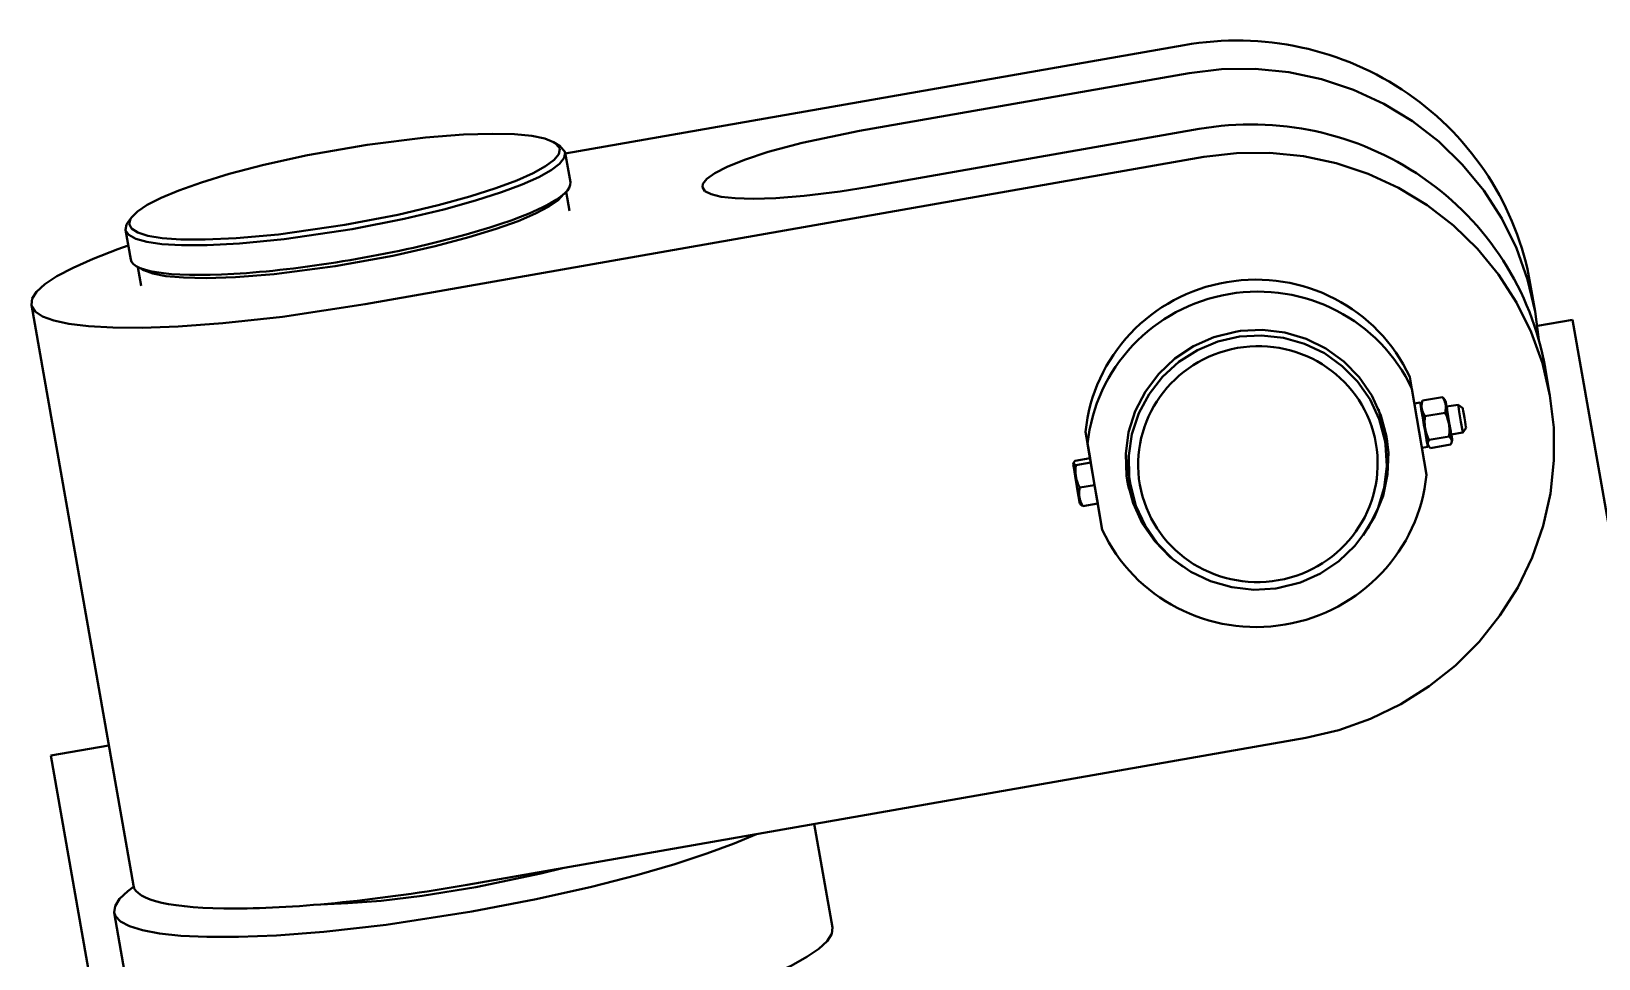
# Model space of a CAD drawing. Header units: millimetres. Extents: x 0 to 841, y 0 to 594.
# Drawn here: x 721.05 to 765.53, y 522.64 to 548.98 of the extents above; entities that cross this region are included whole.
import ezdxf

# ---------------------------------------------------------------- set-up
doc = ezdxf.new("R2010")
doc.units = ezdxf.units.MM
doc.linetypes.add('K5LT_BASIC', pattern=[0])
doc.layers.add('Системный слой', color=7, linetype='Continuous')

# ---------------------------------------------------------------- blocks, each defined once
blk = doc.blocks.new('U747')
at = {"layer": 'Системный слой', "color": 150, "linetype": 'K5LT_BASIC', "lineweight": 40, "true_color": 0x0080ff}
for p, q in [((728.89, 545.459), (730.583, 545.758)), ((730.583, 545.758), (732.241, 545.966)), ((732.241, 545.966), (733.315, 546.047)), ((733.315, 546.047), (734.128, 546.071)), ((734.128, 546.071), (734.764, 546.055)), ((734.764, 546.055), (735.256, 546.007)), ((735.256, 546.007), (735.623, 545.933)), ((735.623, 545.933), (735.873, 545.836)), ((735.873, 545.836), (735.92, 545.807)), ((735.92, 545.807), (736.033, 545.684)), ((727.647, 545.185), (728.89, 545.459)), ((735.885, 545.327), (735.645, 545.148)), ((736.019, 545.491), (735.885, 545.327)), ((736.047, 545.638), (736.019, 545.491)), ((736.033, 545.684), (736.047, 545.638)), ((725.88, 544.689), (726.67, 544.929)), ((726.67, 544.929), (727.647, 545.185)), ((735.295, 544.954), (734.829, 544.746)), ((735.645, 545.148), (735.295, 544.954)), ((724.733, 544.25), (725.241, 544.462)), ((725.241, 544.462), (725.88, 544.689)), ((734.236, 544.524), (733.501, 544.289)), ((734.829, 544.746), (734.236, 544.524)), ((724.066, 543.866), (724.343, 544.051)), ((724.343, 544.051), (724.733, 544.25)), ((732.595, 544.039), (731.457, 543.771)), ((733.501, 544.289), (732.595, 544.039)), ((723.832, 543.508), (723.87, 543.656)), ((723.9, 543.376), (723.832, 543.508)), ((723.87, 543.656), (723.896, 543.697)), ((723.896, 543.697), (724.066, 543.866)), ((731.457, 543.771), (729.949, 543.48)), ((724.074, 543.265), (723.9, 543.376)), ((724.36, 543.174), (724.074, 543.265)), ((724.765, 543.108), (724.36, 543.174)), ((725.3, 543.07), (724.765, 543.108)), ((725.987, 543.065), (725.3, 543.07)), ((726.869, 543.104), (725.987, 543.065)), ((728.065, 543.212), (726.869, 543.104)), ((729.949, 543.48), (728.065, 543.212))]:
    blk.add_line(p, q, dxfattribs=at)
blk = doc.blocks.new('U748')
at = {"layer": 'Системный слой', "color": 150, "linetype": 'K5LT_BASIC', "lineweight": 40, "true_color": 0x0080ff}
for p, q in [((736.173, 545.383), (736.04, 545.218)), ((736.071, 545.704), (736.186, 545.58)), ((736.201, 545.532), (736.173, 545.383)), ((736.186, 545.58), (736.201, 545.532)), ((735.45, 544.841), (734.985, 544.632)), ((735.8, 545.037), (735.45, 544.841)), ((736.04, 545.218), (735.8, 545.037)), ((734.393, 544.408), (733.661, 544.171)), ((734.985, 544.632), (734.393, 544.408)), ((733.661, 544.171), (732.759, 543.92)), ((723.725, 543.342), (723.753, 543.491)), ((723.753, 543.491), (723.789, 543.549)), ((731.633, 543.651), (730.153, 543.359)), ((732.759, 543.92), (731.633, 543.651)), ((723.729, 543.326), (723.725, 543.342)), ((723.819, 543.198), (723.729, 543.326)), ((724.016, 543.089), (723.819, 543.198)), ((724.326, 543.002), (724.016, 543.089)), ((728.228, 543.075), (726.963, 542.953)), ((730.153, 543.359), (728.228, 543.075)), ((724.756, 542.939), (724.326, 543.002)), ((725.319, 542.905), (724.756, 542.939)), ((726.039, 542.906), (725.319, 542.905)), ((726.963, 542.953), (726.039, 542.906))]:
    blk.add_line(p, q, dxfattribs=at)
blk = doc.blocks.new('U758')
at = {"layer": 'Системный слой', "color": 150, "linetype": 'K5LT_BASIC', "lineweight": 40, "true_color": 0x0080ff}
for p, q in [((760.685, 537.31), (760.684, 537.244)), ((760.715, 537.38), (760.685, 537.31)), ((760.684, 537.244), (760.717, 537.183)), ((760.717, 537.183), (760.728, 537.17)), ((760.728, 537.17), (760.741, 537.158)), ((760.741, 537.158), (760.754, 537.146))]:
    blk.add_line(p, q, dxfattribs=at)
blk = doc.blocks.new('U759')
at = {"layer": 'Системный слой', "color": 150, "linetype": 'K5LT_BASIC', "lineweight": 40, "true_color": 0x0080ff}
for p, q in [((761.336, 537.421), (761.285, 537.477)), ((761.324, 537.243), (761.333, 537.259)), ((761.333, 537.259), (761.341, 537.275)), ((761.359, 537.359), (761.336, 537.421)), ((761.341, 537.275), (761.348, 537.292)), ((761.348, 537.292), (761.359, 537.359))]:
    blk.add_line(p, q, dxfattribs=at)
blk = doc.blocks.new('U763')
at = {"layer": 'Системный слой', "color": 150, "linetype": 'K5LT_BASIC', "lineweight": 40, "true_color": 0x0080ff}
for p, q in [((744.553, 546.153), (742.927, 545.814)), ((742.927, 545.814), (741.961, 545.553)), ((741.289, 545.33), (740.797, 545.131)), ((741.961, 545.553), (741.289, 545.33)), ((740.448, 544.952), (740.222, 544.79)), ((740.797, 545.131), (740.448, 544.952)), ((740.11, 544.647), (740.096, 544.552)), ((740.096, 544.552), (740.169, 544.441)), ((740.222, 544.79), (740.11, 544.647)), ((740.169, 544.441), (740.347, 544.351)), ((742.982, 544.308), (744.002, 544.432)), ((744.002, 544.432), (744.832, 544.564)), ((740.347, 544.351), (740.631, 544.284)), ((740.631, 544.284), (741.025, 544.241)), ((741.025, 544.241), (741.536, 544.226)), ((741.536, 544.226), (742.179, 544.245)), ((742.179, 544.245), (742.982, 544.308))]:
    blk.add_line(p, q, dxfattribs=at)
blk = doc.blocks.new('U764')
at = {"layer": 'Системный слой', "color": 150, "linetype": 'K5LT_BASIC', "lineweight": 40, "true_color": 0x0080ff}
for p, q in [((722.808, 542.521), (723.508, 542.791)), ((723.508, 542.791), (723.804, 542.896)), ((721.781, 542.023), (722.236, 542.265)), ((722.236, 542.265), (722.808, 542.521)), ((721.204, 541.584), (721.438, 541.796)), ((721.438, 541.796), (721.781, 542.023)), ((721.054, 541.21), (721.076, 541.388)), ((721.076, 541.388), (721.204, 541.584)), ((721.06, 541.18), (721.054, 541.21)), ((721.162, 541.023), (721.06, 541.18)), ((721.37, 540.885), (721.162, 541.023)), ((721.688, 540.768), (721.37, 540.885)), ((728.178, 540.876), (726.491, 540.69)), ((730.525, 541.234), (728.178, 540.876)), ((722.121, 540.674), (721.688, 540.768)), ((722.676, 540.606), (722.121, 540.674)), ((723.363, 540.566), (722.676, 540.606)), ((724.202, 540.561), (723.363, 540.566)), ((725.224, 540.597), (724.202, 540.561)), ((726.491, 540.69), (725.224, 540.597))]:
    blk.add_line(p, q, dxfattribs=at)
blk = doc.blocks.new('U765')
at = {"layer": 'Системный слой', "color": 150, "linetype": 'K5LT_BASIC', "lineweight": 40, "true_color": 0x0080ff}
for p, q in [((754.829, 547.906), (753.91, 547.795)), ((755.784, 547.917), (754.829, 547.906)), ((756.733, 547.822), (755.784, 547.917)), ((757.665, 547.622), (756.733, 547.822)), ((758.568, 547.32), (757.665, 547.622)), ((759.431, 546.92), (758.568, 547.32)), ((760.242, 546.427), (759.431, 546.92)), ((760.991, 545.848), (760.242, 546.427)), ((761.669, 545.188), (760.991, 545.848)), ((762.267, 544.458), (761.669, 545.188)), ((762.778, 543.665), (762.267, 544.458)), ((763.195, 542.821), (762.778, 543.665)), ((763.514, 541.935), (763.195, 542.821)), ((763.729, 541.019), (763.514, 541.935)), ((763.83, 540.217), (763.729, 541.019))]:
    blk.add_line(p, q, dxfattribs=at)
blk = doc.blocks.new('U766')
at = {"layer": 'Системный слой', "color": 150, "linetype": 'K5LT_BASIC', "lineweight": 40, "true_color": 0x0080ff}
for p, q in [((755.247, 545.523), (754.328, 545.412)), ((756.202, 545.533), (755.247, 545.523)), ((757.152, 545.438), (756.202, 545.533)), ((758.084, 545.238), (757.152, 545.438)), ((758.987, 544.936), (758.084, 545.238)), ((759.849, 544.537), (758.987, 544.936)), ((760.66, 544.044), (759.849, 544.537)), ((761.409, 543.464), (760.66, 544.044)), ((762.087, 542.805), (761.409, 543.464)), ((762.686, 542.074), (762.087, 542.805)), ((763.197, 541.281), (762.686, 542.074)), ((763.614, 540.437), (763.197, 541.281)), ((763.932, 539.551), (763.614, 540.437)), ((764.147, 538.635), (763.932, 539.551)), ((764.255, 537.729), (764.147, 538.635)), ((764.261, 536.788), (764.255, 537.729)), ((764.159, 535.852), (764.261, 536.788)), ((763.952, 534.932), (764.159, 535.852)), ((763.641, 534.04), (763.952, 534.932)), ((763.231, 533.188), (763.641, 534.04)), ((762.727, 532.386), (763.231, 533.188)), ((762.135, 531.644), (762.727, 532.386)), ((761.463, 530.972), (762.135, 531.644)), ((760.719, 530.379), (761.463, 530.972)), ((759.912, 529.871), (760.719, 530.379)), ((759.053, 529.455), (759.912, 529.871)), ((758.153, 529.137), (759.053, 529.455)), ((757.223, 528.92), (758.153, 529.137))]:
    blk.add_line(p, q, dxfattribs=at)
blk = doc.blocks.new('U767')
at = {"layer": 'Системный слой', "color": 150, "linetype": 'K5LT_BASIC', "lineweight": 40, "true_color": 0x0080ff}
for p, q in [((735.735, 544.001), (735.359, 543.804)), ((736, 544.183), (735.735, 544.001)), ((736.158, 544.351), (736, 544.183)), ((734.865, 543.593), (734.242, 543.369)), ((735.359, 543.804), (734.865, 543.593)), ((733.47, 543.131), (732.517, 542.877)), ((734.242, 543.369), (733.47, 543.131)), ((731.308, 542.606), (729.672, 542.31)), ((732.517, 542.877), (731.308, 542.606)), ((724.244, 542.199), (724.168, 542.246)), ((724.501, 542.103), (724.244, 542.199)), ((729.672, 542.31), (727.944, 542.086)), ((724.874, 542.031), (724.501, 542.103)), ((725.374, 541.985), (724.874, 542.031)), ((726.019, 541.971), (725.374, 541.985)), ((726.846, 541.998), (726.019, 541.971)), ((727.944, 542.086), (726.846, 541.998))]:
    blk.add_line(p, q, dxfattribs=at)
blk = doc.blocks.new('U787')
at = {"layer": 'Системный слой', "color": 150, "linetype": 'K5LT_BASIC', "lineweight": 40, "true_color": 0x0080ff}
for p, q in [((754.725, 540.167), (754.147, 539.924)), ((755.335, 540.309), (754.725, 540.167)), ((755.961, 540.346), (755.335, 540.309)), ((756.583, 540.278), (755.961, 540.346)), ((757.185, 540.107), (756.583, 540.278)), ((757.747, 539.836), (757.185, 540.107)), ((753.619, 539.589), (753.156, 539.169)), ((754.147, 539.924), (753.619, 539.589)), ((758.253, 539.475), (757.747, 539.836)), ((753.156, 539.169), (752.773, 538.679)), ((758.69, 539.034), (758.253, 539.475)), ((752.773, 538.679), (752.479, 538.132)), ((759.043, 538.526), (758.69, 539.034)), ((759.303, 537.965), (759.043, 538.526)), ((752.479, 538.132), (752.284, 537.544)), ((759.463, 537.368), (759.303, 537.965)), ((752.284, 537.544), (752.193, 536.932)), ((759.482, 537.243), (759.463, 537.368)), ((752.193, 536.932), (752.209, 536.314)), ((759.514, 536.626), (759.482, 537.243)), ((759.438, 536.012), (759.514, 536.626)), ((752.209, 536.314), (752.24, 536.1)), ((752.24, 536.1), (752.399, 535.504)), ((759.258, 535.42), (759.438, 536.012)), ((752.399, 535.504), (752.659, 534.943)), ((758.978, 534.865), (759.258, 535.42)), ((752.659, 534.943), (753.012, 534.435)), ((758.607, 534.366), (758.978, 534.865)), ((753.012, 534.435), (753.449, 533.993)), ((758.155, 533.936), (758.607, 534.366)), ((753.449, 533.993), (753.956, 533.632)), ((757.635, 533.587), (758.155, 533.936)), ((753.956, 533.632), (754.518, 533.362)), ((754.518, 533.362), (755.119, 533.19)), ((756.457, 533.174), (757.064, 533.331)), ((757.064, 533.331), (757.635, 533.587)), ((755.119, 533.19), (755.741, 533.122)), ((755.741, 533.122), (756.367, 533.16)), ((756.367, 533.16), (756.457, 533.174))]:
    blk.add_line(p, q, dxfattribs=at)
blk = doc.blocks.new('U788')
at = {"layer": 'Системный слой', "color": 150, "linetype": 'K5LT_BASIC', "lineweight": 40, "true_color": 0x0080ff}
for p, q in [((752.142, 536.807), (752.141, 536.796)), ((752.141, 536.796), (752.141, 536.777)), ((752.143, 536.811), (752.142, 536.811)), ((752.142, 536.811), (752.142, 536.807)), ((752.151, 536.741), (752.143, 536.811)), ((752.17, 536.551), (752.151, 536.741)), ((752.204, 536.306), (752.17, 536.551)), ((752.205, 536.3), (752.204, 536.306)), ((752.206, 536.294), (752.205, 536.3)), ((752.207, 536.288), (752.206, 536.294))]:
    blk.add_line(p, q, dxfattribs=at)
blk = doc.blocks.new('U789')
at = {"layer": 'Системный слой', "color": 150, "linetype": 'K5LT_BASIC', "lineweight": 40, "true_color": 0x0080ff}
for p, q in [((759.325, 538.03), (759.323, 538.034)), ((759.323, 538.034), (759.334, 537.982)), ((759.329, 538.02), (759.325, 538.03)), ((759.335, 538.002), (759.329, 538.02)), ((759.334, 537.982), (759.371, 537.833)), ((759.371, 537.833), (759.421, 537.604)), ((759.421, 537.604), (759.43, 537.556))]:
    blk.add_line(p, q, dxfattribs=at)
blk = doc.blocks.new('U818')
at = {"layer": 'Системный слой', "color": 150, "linetype": 'K5LT_BASIC', "lineweight": 40, "true_color": 0x0080ff}
for p, q in [((741.631, 526.183), (740.994, 525.913)), ((740.994, 525.913), (740.226, 525.628)), ((739.314, 525.33), (738.233, 525.015)), ((740.226, 525.628), (739.314, 525.33)), ((738.233, 525.015), (736.946, 524.684)), ((723.554, 524.34), (723.787, 524.558)), ((723.787, 524.558), (723.957, 524.681)), ((736.946, 524.684), (735.375, 524.33)), ((723.406, 523.954), (723.428, 524.139)), ((723.442, 523.854), (723.406, 523.954)), ((723.428, 524.139), (723.554, 524.34)), ((733.554, 523.98), (731.123, 523.607)), ((735.375, 524.33), (733.554, 523.98)), ((723.588, 523.698), (723.442, 523.854)), ((723.841, 523.563), (723.588, 523.698)), ((724.206, 523.449), (723.841, 523.563)), ((731.123, 523.607), (729.351, 523.408)), ((724.687, 523.359), (724.206, 523.449)), ((725.292, 523.295), (724.687, 523.359)), ((726.033, 523.26), (725.292, 523.295)), ((726.929, 523.261), (726.033, 523.26)), ((728.012, 523.305), (726.929, 523.261)), ((729.351, 523.408), (728.012, 523.305))]:
    blk.add_line(p, q, dxfattribs=at)
blk = doc.blocks.new('U819')
at = {"layer": 'Системный слой', "color": 150, "linetype": 'K5LT_BASIC', "lineweight": 40, "true_color": 0x0080ff}
for p, q in [((743.786, 523.531), (743.764, 523.346)), ((743.637, 523.144), (743.404, 522.926)), ((743.764, 523.346), (743.637, 523.144)), ((743.063, 522.693), (742.61, 522.445)), ((743.404, 522.926), (743.063, 522.693)), ((742.04, 522.182), (741.345, 521.906)), ((742.61, 522.445), (742.04, 522.182)), ((741.345, 521.906), (740.515, 521.615)), ((739.53, 521.309), (738.362, 520.987)), ((740.515, 521.615), (739.53, 521.309)), ((738.362, 520.987), (736.96, 520.647)), ((736.96, 520.647), (736.521, 520.549)), ((724.129, 519.964), (724.087, 520.073)), ((724.281, 519.809), (724.129, 519.964)), ((724.541, 519.675), (724.281, 519.809)), ((724.913, 519.562), (724.541, 519.675)), ((725.401, 519.473), (724.913, 519.562)), ((726.013, 519.411), (725.401, 519.473)), ((730.123, 519.536), (728.765, 519.429)), ((731.933, 519.744), (730.123, 519.536)), ((726.763, 519.379), (726.013, 519.411)), ((727.669, 519.382), (726.763, 519.379)), ((728.765, 519.429), (727.669, 519.382))]:
    blk.add_line(p, q, dxfattribs=at)
blk = doc.blocks.new('U829')
at = {"layer": 'Системный слой', "color": 150, "linetype": 'K5LT_BASIC', "lineweight": 40, "true_color": 0x0080ff}
for p, q in [((761.213, 538.322), (761.538, 538.377)), ((759.329, 538.001), (759.375, 538.009)), ((752.104, 536.771), (752.148, 536.778))]:
    blk.add_line(p, q, dxfattribs=at)
blk = doc.blocks.new('U830')
at = {"layer": 'Системный слой', "color": 150, "linetype": 'K5LT_BASIC', "lineweight": 40, "true_color": 0x0080ff}
for p, q in [((761.347, 537.533), (761.672, 537.588)), ((759.486, 537.216), (759.535, 537.225)), ((752.21, 535.978), (752.262, 535.986))]:
    blk.add_line(p, q, dxfattribs=at)
blk = doc.blocks.new('U831')
at = {"layer": 'Системный слой', "color": 150, "linetype": 'K5LT_BASIC', "lineweight": 40, "true_color": 0x0080ff}
for p, q in [((750.641, 536.749), (750.632, 536.733)), ((750.632, 536.733), (750.632, 536.706)), ((750.632, 536.706), (750.654, 536.683)), ((750.654, 536.765), (750.641, 536.749)), ((750.672, 536.782), (750.654, 536.765)), ((750.654, 536.683), (750.693, 536.663))]:
    blk.add_line(p, q, dxfattribs=at)
blk = doc.blocks.new('U832')
at = {"layer": 'Системный слой', "color": 150, "linetype": 'K5LT_BASIC', "lineweight": 40, "true_color": 0x0080ff}
for p, q in [((750.617, 536.685), (750.616, 536.69)), ((750.616, 536.69), (750.625, 536.639)), ((750.633, 536.589), (750.617, 536.685)), ((750.625, 536.639), (750.652, 536.484)), ((750.695, 536.226), (750.633, 536.589)), ((750.652, 536.484), (750.699, 536.208)), ((750.725, 536.051), (750.695, 536.226)), ((750.699, 536.208), (750.77, 535.791)), ((750.772, 535.774), (750.725, 536.051)), ((750.77, 535.791), (750.801, 535.604)), ((750.798, 535.618), (750.772, 535.774)), ((750.808, 535.566), (750.798, 535.618)), ((750.801, 535.604), (750.808, 535.566))]:
    blk.add_line(p, q, dxfattribs=at)
blk = doc.blocks.new('U833')
at = {"layer": 'Системный слой', "color": 150, "linetype": 'K5LT_BASIC', "lineweight": 40, "true_color": 0x0080ff}
for p, q in [((761.538, 538.377), (761.538, 538.377)), ((761.538, 538.377), (761.547, 538.326)), ((761.547, 538.326), (761.573, 538.172)), ((761.573, 538.172), (761.622, 537.887)), ((761.622, 537.887), (761.663, 537.644)), ((761.663, 537.644), (761.672, 537.588)), ((761.672, 537.588), (761.672, 537.588))]:
    blk.add_line(p, q, dxfattribs=at)
blk = doc.blocks.new('U836')
at = {"layer": 'Системный слой', "color": 150, "linetype": 'K5LT_BASIC', "lineweight": 40, "true_color": 0x0080ff}
for p, q in [((755.219, 540.45), (754.606, 540.292)), ((755.361, 540.472), (755.219, 540.45)), ((755.993, 540.501), (755.361, 540.472)), ((756.62, 540.426), (755.993, 540.501)), ((757.225, 540.246), (756.62, 540.426)), ((754.029, 540.035), (753.503, 539.685)), ((754.606, 540.292), (754.029, 540.035)), ((757.79, 539.969), (757.225, 540.246)), ((758.298, 539.601), (757.79, 539.969)), ((753.503, 539.685), (753.045, 539.254)), ((758.736, 539.154), (758.298, 539.601)), ((753.045, 539.254), (752.666, 538.752)), ((759.091, 538.639), (758.736, 539.154)), ((752.666, 538.752), (752.379, 538.195)), ((759.352, 538.073), (759.091, 538.639)), ((752.379, 538.195), (752.191, 537.599)), ((759.512, 537.47), (759.352, 538.073)), ((752.191, 537.599), (752.108, 536.981)), ((759.562, 537.022), (759.512, 537.47)), ((752.108, 536.981), (752.131, 536.358)), ((759.539, 536.399), (759.562, 537.022)), ((759.41, 535.788), (759.539, 536.399)), ((752.131, 536.358), (752.158, 536.18)), ((752.158, 536.18), (752.318, 535.577)), ((752.318, 535.577), (752.579, 535.011)), ((759.178, 535.207), (759.41, 535.788)), ((758.85, 534.672), (759.178, 535.207)), ((752.579, 535.011), (752.934, 534.497)), ((752.934, 534.497), (753.372, 534.049)), ((753.372, 534.049), (753.734, 533.774))]:
    blk.add_line(p, q, dxfattribs=at)
blk = doc.blocks.new('U837')
at = {"layer": 'Системный слой', "color": 150, "linetype": 'K5LT_BASIC', "lineweight": 40, "true_color": 0x0080ff}
for p, q in [((759.503, 537.519), (759.526, 537.35)), ((759.526, 537.35), (759.535, 537.233)), ((759.531, 537.205), (759.529, 537.224)), ((759.533, 537.194), (759.531, 537.205)), ((759.534, 537.191), (759.533, 537.194)), ((759.535, 537.233), (759.534, 537.191))]:
    blk.add_line(p, q, dxfattribs=at)
blk = doc.blocks.new('U838')
at = {"layer": 'Системный слой', "color": 150, "linetype": 'K5LT_BASIC', "lineweight": 40, "true_color": 0x0080ff}
for p, q in [((752.182, 536.08), (752.15, 536.229)), ((752.209, 535.98), (752.182, 536.08)), ((752.222, 535.946), (752.209, 535.98)), ((752.216, 535.978), (752.22, 535.961)), ((752.22, 535.961), (752.222, 535.95)), ((752.222, 535.95), (752.222, 535.946))]:
    blk.add_line(p, q, dxfattribs=at)
blk = doc.blocks.new('U839')
at = {"layer": 'Системный слой', "color": 150, "linetype": 'K5LT_BASIC', "lineweight": 40, "true_color": 0x0080ff}
for p, q in [((751.095, 536.854), (750.967, 537.604)), ((751.383, 535.161), (751.313, 535.57))]:
    blk.add_line(p, q, dxfattribs=at)
blk = doc.blocks.new('U925')
at = {"layer": 'Системный слой', "color": 150, "linetype": 'K5LT_BASIC', "lineweight": 40, "true_color": 0x0080ff}
for p, q in [((759.283, 538.249), (759.347, 538.004)), ((752.127, 536.775), (752.108, 536.99))]:
    blk.add_line(p, q, dxfattribs=at)
blk = doc.blocks.new('U940')
at = {"layer": 'Системный слой', "color": 150, "linetype": 'K5LT_BASIC', "lineweight": 40, "true_color": 0x0080ff}
for p, q in [((759.504, 537.043), (759.507, 537.22)), ((752.236, 535.982), (752.311, 535.781))]:
    blk.add_line(p, q, dxfattribs=at)
blk = doc.blocks.new('U959')
at = {"layer": 'Системный слой', "color": 150, "linetype": 'K5LT_BASIC', "lineweight": 40, "true_color": 0x0080ff}
for p, q in [((733.669, 524.673), (735.514, 525.062)), ((735.514, 525.062), (736.129, 525.217)), ((730.978, 524.291), (732.142, 524.429)), ((732.142, 524.429), (733.669, 524.673)), ((729.266, 524.187), (730.038, 524.217)), ((730.038, 524.217), (730.978, 524.291))]:
    blk.add_line(p, q, dxfattribs=at)

msp = doc.modelspace()

# ---------------------------------------------------------------- linework, layer by layer
at = {"layer": 'Системный слой', "color": 150, "linetype": 'K5LT_BASIC', "lineweight": 40, "true_color": 0x0080ff}
for p, q in [((736.20544, 545.5071), (753.77029, 548.58996)), ((753.90975, 547.79538), (744.55278, 546.15311)), ((744.83169, 544.56394), (754.18867, 546.20621)), ((735.91971, 545.80706), (736.07101, 545.70439)), ((754.32813, 545.41163), (730.5253, 541.23393)), ((736.20105, 545.53211), (736.34862, 544.69135)), ((736.2276, 544.41678), (736.32068, 543.88644)), ((723.89599, 543.69674), (723.7887, 543.54869)), ((723.72509, 543.34242), (723.87266, 542.50166)), ((724.07995, 542.28471), (724.17303, 541.75438)), ((763.72905, 541.01879), (763.58959, 541.81337)), ((721.05356, 541.20964), (723.94811, 524.71767)), ((763.78971, 540.61463), (764.78519, 540.78935)), ((764.78519, 540.78935), (769.40726, 514.45463)), ((760.16806, 539.17068), (760.22783, 538.83014)), ((764.14743, 538.63504), (764.00797, 539.42962)), ((760.22783, 538.83014), (760.64345, 536.38651)), ((760.46265, 538.43749), (760.29934, 538.40969)), ((760.47458, 538.36897), (760.50182, 538.44247)), ((761.09552, 538.58824), (760.52554, 538.4912)), ((761.17066, 538.14972), (760.60068, 538.05268)), ((761.13329, 538.55071), (761.18418, 538.48932)), ((761.67262, 538.28169), (761.53803, 538.37712)), ((761.76773, 537.72306), (761.6723, 537.58847)), ((750.96712, 537.60424), (751.02689, 537.2637)), ((751.44251, 534.82007), (751.02689, 537.2637)), ((759.42969, 537.55552), (759.46257, 537.36816)), ((761.28508, 537.47699), (760.7151, 537.37995)), ((761.34809, 537.29151), (761.37551, 537.36549)), ((751.09533, 536.854), (750.67232, 536.78199)), ((751.11616, 536.73528), (751.09533, 536.854)), ((760.67747, 537.17565), (760.51397, 537.14781)), ((760.66606, 537.24425), (760.71662, 537.18327)), ((761.32436, 537.24278), (760.75439, 537.14574)), ((750.61624, 536.69016), (750.63208, 536.73288)), ((751.11616, 536.73528), (750.69316, 536.66326)), ((751.22565, 536.09343), (751.11616, 536.73528)), ((751.22565, 536.09343), (750.80265, 536.02142)), ((751.3143, 535.57031), (751.22565, 536.09343)), ((752.20676, 536.28781), (752.23964, 536.10044)), ((750.80757, 535.56633), (750.83641, 535.53155)), ((751.3143, 535.57031), (750.8913, 535.49829)), ((751.38274, 535.16061), (751.44251, 534.82007)), ((757.22268, 528.91966), (733.41985, 524.74196)), ((721.60783, 528.41383), (723.24884, 528.70185)), ((724.59624, 511.38707), (721.60783, 528.41383)), ((743.26986, 526.47076), (743.78587, 523.53073)), ((723.40591, 523.95378), (724.08698, 520.07332))]:
    msp.add_line(p, q, dxfattribs=at)
for centre, major_axis, ratio, start_param, end_param in [((755.21756, 540.34397), (8.37203, 1.4694), 0.9849446, 0, 1.57079633), ((755.63594, 537.96023), (8.37203, 1.4694), 0.9849446, 0, 1.57079633), ((730.11064, 543.5965), (6.23798, 1.09485), 0.17287027, 3.14159265, 6.28318531), ((755.7754, 537.16564), (4.76057, 0.83554), 0.9849446, 0.25818295, 2.87302877), ((755.83517, 536.82511), (4.76057, 0.83554), 0.9849446, 0.25818295, 2.87302877), ((760.57006, 537.80657), (0.10741, -0.63092), 0.00089727, 0, 3.14159265), ((761.27985, 537.92741), (0.09566, -0.56191), 0.00089727, 0.00155413, 3.14003853), ((761.72018, 538.00237), (0.04755, -0.27931), 0.00089727, 0.00089727, 3.14069538), ((755.83517, 536.82511), (-4.76057, -0.83554), 0.9849446, 0.25818295, 2.87302877), ((733.14093, 526.33113), (9.19282, 1.61346), 0.17287027, 3.14159265, 4.71238898)]:
    msp.add_ellipse(centre, major_axis=major_axis, ratio=ratio, start_param=start_param, end_param=end_param, dxfattribs=at)
msp.add_ellipse((755.85908, 536.68889), major_axis=(3.34881, 0.58776), ratio=0.9849446, dxfattribs=at)
for points, knots in [([(760.50182, 538.44247), (760.50507, 538.45125), (760.51221, 538.46744), (760.52116, 538.48377), (760.52554, 538.4912)], [0, 0, 0, 0, 2.73394747, 5, 5, 5, 5]), ([(760.52554, 538.4912), (760.52017, 538.47041), (760.51274, 538.43649), (760.50654, 538.39156), (760.50406, 538.35702), (760.50385, 538.32623), (760.50565, 538.29501), (760.50967, 538.26402), (760.51581, 538.23466), (760.52392, 538.20531), (760.53444, 538.1752), (760.55303, 538.13228), (760.5754, 538.09152), (760.59429, 538.06219), (760.60068, 538.05268)], [0, 0, 0, 0, 2.03193949, 3.31163349, 4.3966445, 5.4235888, 6.35058924, 7.49983039, 8.53318741, 9.33577528, 10.52418436, 11.68484669, 13.91500354, 15, 15, 15, 15]), ([(761.09552, 538.58824), (761.09993, 538.58449), (761.11371, 538.57229), (761.12586, 538.55966), (761.13329, 538.55071)], [0, 0, 0, 0, 1.54864156, 5, 5, 5, 5]), ([(761.17066, 538.14972), (761.17603, 538.17051), (761.18346, 538.20443), (761.18966, 538.24936), (761.19214, 538.2839), (761.19235, 538.31469), (761.19056, 538.34591), (761.18653, 538.37689), (761.18039, 538.40625), (761.17228, 538.4356), (761.16176, 538.46571), (761.14317, 538.50864), (761.1208, 538.5494), (761.10191, 538.57873), (761.09552, 538.58824)], [0, 0, 0, 0, 2.03193949, 3.31163349, 4.3966445, 5.4235888, 6.35058924, 7.49983039, 8.53318741, 9.33577528, 10.52418436, 11.68484669, 13.91500354, 15, 15, 15, 15]), ([(761.28508, 537.47699), (761.2885, 537.50615), (761.29217, 537.54618), (761.29507, 537.60534), (761.29578, 537.65254), (761.29415, 537.70412), (761.29066, 537.74972), (761.28572, 537.79152), (761.27951, 537.83071), (761.27312, 537.86276), (761.26478, 537.89925), (761.25207, 537.94693), (761.22269, 538.03566), (761.19265, 538.10461), (761.17066, 538.14972)], [0, 0, 0, 0, 1.90502276, 2.60689452, 3.8443326, 4.96854384, 5.9570695, 6.81329934, 7.70142944, 8.53318741, 8.9347975, 10.13277608, 11.73854707, 15, 15, 15, 15]), ([(760.60068, 538.05268), (760.59727, 538.02352), (760.59359, 537.98349), (760.59069, 537.92433), (760.58999, 537.87713), (760.59161, 537.82555), (760.5951, 537.77995), (760.60004, 537.73814), (760.60626, 537.69895), (760.61265, 537.66691), (760.62099, 537.63042), (760.6337, 537.58273), (760.66307, 537.49401), (760.69311, 537.42506), (760.7151, 537.37995)], [0, 0, 0, 0, 1.90502276, 2.60689452, 3.8443326, 4.96854384, 5.9570695, 6.81329934, 7.70142944, 8.53318741, 8.9347975, 10.13277608, 11.73854707, 15, 15, 15, 15]), ([(750.69316, 536.66326), (750.69017, 536.64021), (750.68604, 536.60195), (750.68237, 536.54542), (750.68122, 536.49546), (750.68228, 536.45404), (750.68451, 536.41726), (750.68794, 536.38021), (750.69437, 536.33495), (750.70169, 536.29768), (750.71042, 536.26002), (750.72109, 536.22075), (750.74062, 536.16136), (750.76723, 536.09467), (750.79059, 536.04532), (750.80265, 536.02142)], [0, 0, 0, 0, 1.67981626, 2.78068749, 4.10062144, 5.2997801, 5.78516139, 6.77396186, 7.99981908, 9.10206657, 9.53045066, 10.80659157, 12.05516695, 14.06256115, 16, 16, 16, 16]), ([(750.80265, 536.02142), (750.79843, 535.99979), (750.79323, 535.96827), (750.78803, 535.92179), (750.78548, 535.88341), (750.78519, 535.84391), (750.78689, 535.80829), (750.79017, 535.77569), (750.79502, 535.74435), (750.80115, 535.71476), (750.80958, 535.68199), (750.82106, 535.6459), (750.84102, 535.59434), (750.86472, 535.54522), (750.88459, 535.50979), (750.8913, 535.49829)], [0, 0, 0, 0, 1.91244871, 2.78068749, 4.10062144, 5.2997801, 6.27754197, 7.2675193, 8.21485807, 9.10206657, 9.9581603, 11.22579665, 12.46383647, 14.84267045, 16, 16, 16, 16]), ([(750.8913, 535.49829), (750.88207, 535.5019), (750.8668, 535.50867), (750.85154, 535.51784), (750.84221, 535.52526), (750.83821, 535.52937), (750.83641, 535.53155)], [0, 0, 0, 0, 2.6000182, 4.67301335, 5.79389367, 7, 7, 7, 7])]:
    msp.add_open_spline(points, degree=3, knots=knots, dxfattribs=at)

# ---------------------------------------------------------------- block references
at = {"layer": 'Системный слой'}
for name in ['U765', 'U763', 'U747', 'U748', 'U766', 'U767', 'U764', 'U836', 'U787', 'U829', 'U925', 'U833', 'U789', 'U839', 'U830', 'U837', 'U758', 'U759', 'U940', 'U832', 'U831', 'U788', 'U838', 'U818', 'U959', 'U819']:
    msp.add_blockref(name, (0, 0), dxfattribs=at)

doc.saveas('drawing.dxf')
